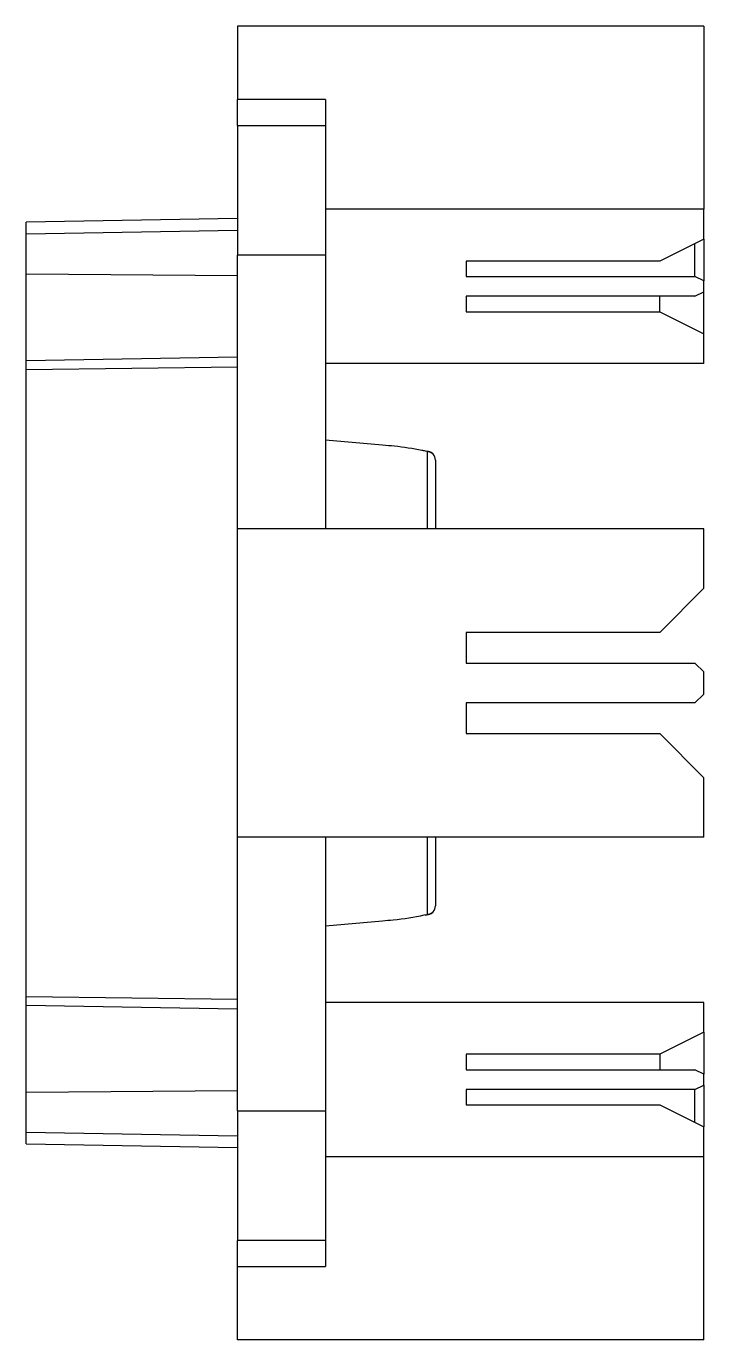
# Model space of a CAD drawing. Header units: millimetres. Extents: x 2881 to 4175, y 614 to 1739.
# Drawn here: x 3854.17 to 3869.57, y 1022.98 to 1052.81 of the extents above; entities that cross this region are included whole.
import ezdxf

# ---------------------------------------------------------------- set-up
doc = ezdxf.new("R2010")
doc.units = ezdxf.units.MM

msp = doc.modelspace()

# ---------------------------------------------------------------- linework, layer by layer
at = {"color": 7, "linetype": 'Continuous', "lineweight": 25}
for p, q in [((3869.5672, 1052.8092), (3858.9672, 1052.8092)), ((3858.9672, 1052.8092), (3858.9672, 1051.1456)), ((3869.5672, 1052.8092), (3869.5672, 1048.6522)), ((3860.9672, 1051.1456), (3858.9672, 1051.1456)), ((3858.9672, 1050.5553), (3858.9672, 1051.1456)), ((3860.9672, 1051.1456), (3860.9672, 1050.5553)), ((3858.9672, 1050.5553), (3860.9672, 1050.5553)), ((3858.9672, 1050.5553), (3858.9672, 1047.6121)), ((3860.9672, 1050.5553), (3860.9672, 1047.6121)), ((3858.9672, 1048.4456), (3854.1672, 1048.3618)), ((3869.5672, 1048.6522), (3860.9672, 1048.6522)), ((3869.5672, 1047.9772), (3869.5672, 1048.6522)), ((3854.1672, 1048.0986), (3854.1672, 1048.3618)), ((3854.1672, 1048.0986), (3858.9672, 1048.1802)), ((3854.1672, 1047.1897), (3854.1672, 1048.0986)), ((3869.5672, 1047.9772), (3868.5672, 1047.4772)), ((3869.3672, 1047.1272), (3869.3672, 1047.8772)), ((3869.5672, 1047.9772), (3869.5672, 1047.0272)), ((3860.9672, 1047.6121), (3858.9672, 1047.6121)), ((3858.9672, 1041.3956), (3858.9672, 1047.6121)), ((3860.9672, 1047.6121), (3860.9672, 1041.3956)), ((3868.5672, 1047.4772), (3864.1672, 1047.4772)), ((3864.1672, 1047.4772), (3864.1672, 1047.1272)), ((3854.1672, 1047.1897), (3858.9672, 1047.1478)), ((3854.1672, 1045.2141), (3854.1672, 1047.1897)), ((3864.1672, 1047.1272), (3869.3672, 1047.1272)), ((3869.5672, 1047.0272), (3869.3672, 1047.1272)), ((3869.5672, 1046.7772), (3869.5672, 1047.0272)), ((3869.3672, 1046.6772), (3864.1672, 1046.6772)), ((3864.1672, 1046.6772), (3864.1672, 1046.3272)), ((3868.5672, 1046.3272), (3868.5672, 1046.6772)), ((3869.3672, 1046.6772), (3869.5672, 1046.7772)), ((3869.5672, 1045.8272), (3869.5672, 1046.7772)), ((3864.1672, 1046.3272), (3868.5672, 1046.3272)), ((3868.5672, 1046.3272), (3869.5672, 1045.8272)), ((3869.5672, 1045.1522), (3869.5672, 1045.8272)), ((3858.9672, 1045.2978), (3854.1672, 1045.2141)), ((3854.1672, 1045.0171), (3854.1672, 1045.2141)), ((3869.5672, 1045.1522), (3860.9672, 1045.1522)), ((3854.1672, 1045.0171), (3858.9672, 1045.0741)), ((3854.1672, 1030.774), (3854.1672, 1045.0171)), ((3862.2682, 1043.2984), (3860.9672, 1043.4099)), ((3863.3072, 1043.1515), (3863.2615, 1043.1601)), ((3863.4672, 1042.9556), (3863.4672, 1041.3956)), ((3869.5672, 1041.3956), (3858.9672, 1041.3956)), ((3858.9672, 1034.3956), (3858.9672, 1041.3956)), ((3869.5672, 1040.0456), (3869.5672, 1041.3956)), ((3869.5672, 1040.0456), (3868.5672, 1039.0456)), ((3868.5672, 1039.0456), (3864.1672, 1039.0456)), ((3864.1672, 1039.0456), (3864.1672, 1038.3456)), ((3864.1672, 1038.3456), (3869.3672, 1038.3456)), ((3869.5672, 1038.1456), (3869.3672, 1038.3456)), ((3869.5672, 1037.6456), (3869.5672, 1038.1456)), ((3864.1672, 1037.4456), (3864.1672, 1036.7456)), ((3869.3672, 1037.4456), (3864.1672, 1037.4456)), ((3869.3672, 1037.4456), (3869.5672, 1037.6456)), ((3864.1672, 1036.7456), (3868.5672, 1036.7456)), ((3868.5672, 1036.7456), (3869.5672, 1035.7456)), ((3869.5672, 1034.3956), (3869.5672, 1035.7456)), ((3869.5672, 1034.3956), (3858.9672, 1034.3956)), ((3858.9672, 1028.179), (3858.9672, 1034.3956)), ((3860.9672, 1034.3956), (3860.9672, 1028.179)), ((3863.4672, 1034.3956), (3863.4672, 1032.8356)), ((3863.2366, 1032.627), (3863.3072, 1032.6396)), ((3860.9672, 1032.3813), (3862.2683, 1032.4928)), ((3854.1672, 1030.774), (3858.9672, 1030.717)), ((3854.1672, 1030.5771), (3854.1672, 1030.774)), ((3854.1672, 1030.5771), (3858.9672, 1030.4933)), ((3854.1672, 1028.6014), (3854.1672, 1030.5771)), ((3869.5672, 1030.6389), (3860.9672, 1030.6389)), ((3869.5672, 1029.9639), (3869.5672, 1030.6389)), ((3869.5672, 1029.9639), (3868.5672, 1029.4639)), ((3869.5672, 1029.9639), (3869.5672, 1029.0139)), ((3868.5672, 1029.4639), (3864.1672, 1029.4639)), ((3864.1672, 1029.4639), (3864.1672, 1029.1139)), ((3868.5672, 1029.4639), (3868.5672, 1029.1139)), ((3864.1672, 1029.1139), (3869.3672, 1029.1139)), ((3869.5672, 1029.0139), (3869.3672, 1029.1139)), ((3869.3672, 1028.6639), (3869.5672, 1028.7639)), ((3869.5672, 1028.7639), (3869.5672, 1029.0139)), ((3869.5672, 1028.7639), (3869.5672, 1027.8139)), ((3854.1672, 1028.6014), (3858.9672, 1028.6433)), ((3854.1672, 1027.6926), (3854.1672, 1028.6014)), ((3869.3672, 1028.6639), (3864.1672, 1028.6639)), ((3864.1672, 1028.6639), (3864.1672, 1028.3139)), ((3869.3672, 1027.9139), (3869.3672, 1028.6639)), ((3858.9672, 1028.179), (3860.9672, 1028.179)), ((3858.9672, 1028.179), (3858.9672, 1025.2358)), ((3860.9672, 1028.179), (3860.9672, 1025.2358)), ((3864.1672, 1028.3139), (3868.5672, 1028.3139)), ((3868.5672, 1028.3139), (3869.5672, 1027.8139)), ((3854.1672, 1027.6926), (3858.9672, 1027.6109)), ((3854.1672, 1027.4294), (3854.1672, 1027.6926)), ((3869.5672, 1027.1389), (3869.5672, 1027.8139)), ((3854.1672, 1027.4294), (3858.9672, 1027.3456)), ((3869.5672, 1027.1389), (3860.9672, 1027.1389)), ((3869.5672, 1022.982), (3869.5672, 1027.1389)), ((3860.9672, 1025.2358), (3858.9672, 1025.2358)), ((3858.9672, 1024.6456), (3858.9672, 1025.2358)), ((3860.9672, 1025.2358), (3860.9672, 1024.6456)), ((3858.9672, 1024.6456), (3860.9672, 1024.6456)), ((3858.9672, 1022.982), (3858.9672, 1024.6456)), ((3869.5672, 1022.982), (3858.9672, 1022.982))]:
    msp.add_line(p, q, dxfattribs=at)
at = {"color": 8, "linetype": 'Continuous', "lineweight": 25}
for p, q in [((3863.2842, 1043.1526), (3863.2394, 1043.1616)), ((3863.2842, 1041.3956), (3863.2842, 1043.1526)), ((3863.2842, 1043.1526), (3863.3072, 1043.1515)), ((3863.2842, 1032.6385), (3863.2842, 1034.3956)), ((3863.2146, 1032.6275), (3863.2842, 1032.6385)), ((3863.3071, 1032.6396), (3863.2842, 1032.6385))]:
    msp.add_line(p, q, dxfattribs=at)
at = {"color": 7, "linetype": 'Continuous', "lineweight": 25}
for centre, radius, start, end in [((3863.2685, 1042.9546), 0.1987, 0.28333, 85.45081), ((3863.2672, 1042.9556), 0.2, 0, 78.46157), ((3863.2685, 1032.8366), 0.1987, 274.54919, 359.71667), ((3863.2672, 1032.8356), 0.2, 281.53843, 0)]:
    msp.add_arc(centre, radius, start, end, dxfattribs=at)
for points, knots in [([(3863.2394, 1043.1616), (3863.2135, 1043.1668), (3862.9829, 1043.2133), (3862.6614, 1043.265), (3862.3573, 1043.2869), (3862.2677, 1043.2933)], [0, 0, 0, 0, 0.0819159, 0.7297265, 1, 1, 1, 1]), ([(3862.2679, 1032.4977), (3862.3492, 1032.5032), (3862.6726, 1032.5253), (3862.9826, 1032.5838), (3863.2146, 1032.6275)], [0, 0, 0, 0, 0.25130781, 1, 1, 1, 1])]:
    msp.add_open_spline(points, degree=3, knots=knots, dxfattribs=at)

doc.saveas('drawing.dxf')
